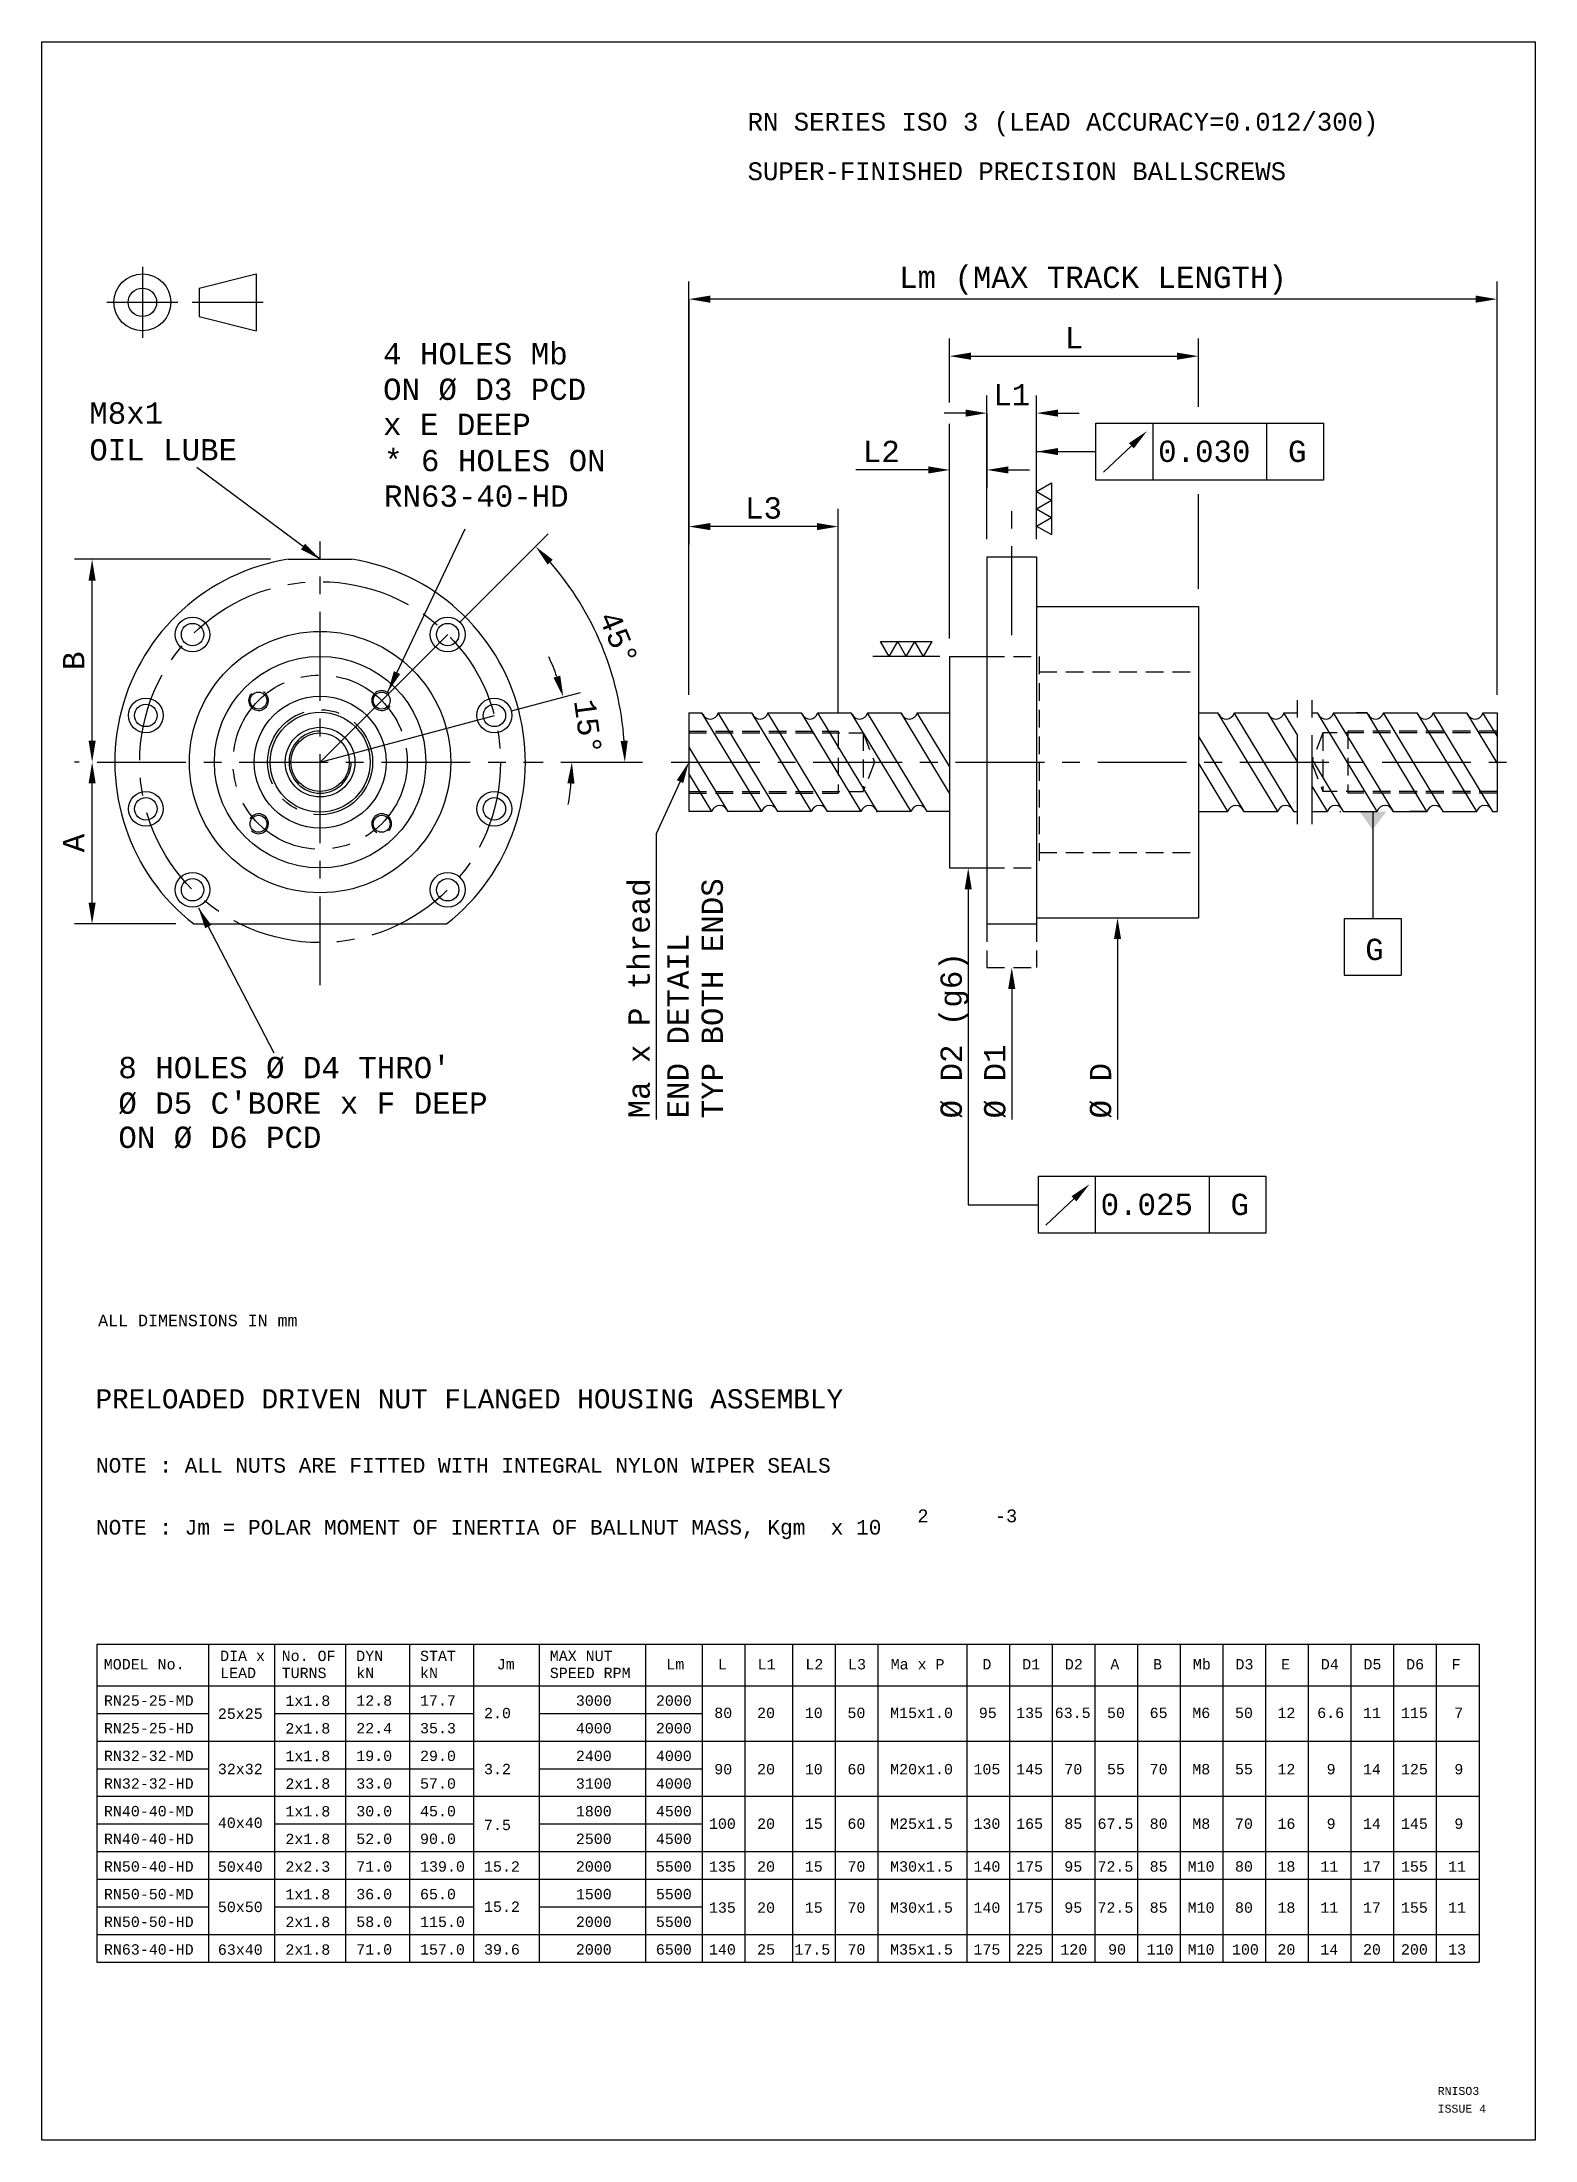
# Model space of a CAD drawing. Extents: x 0 to 210, y 0 to 295.
import ezdxf

# ---------------------------------------------------------------- set-up
doc = ezdxf.new("R2010")
doc.units = 0
doc.header["$LTSCALE"] = 10
doc.header["$MEASUREMENT"] = 0
doc.header["$PDMODE"] = 3
doc.linetypes.add('CENTER', pattern=[2, 1.25, -0.25, 0.25, -0.25])
doc.linetypes.add('HIDDEN', pattern=[0.375, 0.25, -0.125])
doc.layers.get('0').update_dxf_attribs({"color": 1, "linetype": 'CONTINUOUS'})
doc.layers.get('DEFPOINTS').update_dxf_attribs({"linetype": 'CONTINUOUS'})
for name, color, linetype in [('1', 7, 'CONTINUOUS'), ('2', 1, 'CONTINUOUS'), ('3', 3, 'CENTER')]:
    doc.layers.add(name, color=color, linetype=linetype)
doc.styles.add('MONOTXT', font='MONOTXT', dxfattribs={"height": 3})
doc.dimstyles.get("Standard").update_dxf_attribs({"dimtxt": 3, "dimasz": 3, "dimexe": 2.5, "dimexo": 2.5, "dimgap": 1.1, "dimtad": 1, "dimzin": 1, "dimtxsty": 'MONOTXT', "dimcen": -3, "dimdle": 1.25, "dimazin": 3, "dimtfac": 1, "dimtofl": 0, "dimtmove": 0, "dimatfit": 3, "dimtvp": 1.5, "dimtolj": 1, "dimtzin": 1})

# ---------------------------------------------------------------- blocks, each defined once
blk = doc.blocks.new('*D0')
at = {"color": 0, "linetype": 'BYBLOCK'}
for p, q in [((5.247208, 199.688063), (4.55648, 199.688063)), ((7.05648, 179.938063), (7.05648, 196.688063)), ((18.840106, 176.938063), (4.55648, 176.938063))]:
    blk.add_line(p, q, dxfattribs=at)
for points in [[(6.55648, 196.688063), (7.55648, 196.688063), (7.05648, 199.688063)], [(6.55648, 179.938063), (7.55648, 179.938063), (7.05648, 176.938063)]]:
    blk.add_solid(points, dxfattribs=at)
at = {"layer": 'DEFPOINTS', "color": 0, "linetype": 'BYBLOCK'}
for p in [(7.05648, 199.688063), (7.747208, 199.688063), (21.340106, 176.938063)]:
    blk.add_point(p, dxfattribs=at)
at = {"color": 0, "linetype": 'BYBLOCK', "insert": (4.45648, 188.313063), "char_height": 3, "attachment_point": 5, "rotation": 90, "style": 'MONOTXT'}
blk.add_mtext('\\A1;A', dxfattribs=at)
blk = doc.blocks.new('*D1')
at = {"color": 0, "linetype": 'BYBLOCK'}
for p, q in [((85.952111, 209.144313), (85.952111, 267.291118)), ((199.628484, 209.144313), (199.628484, 267.291118)), ((196.628484, 264.791118), (88.952111, 264.791118))]:
    blk.add_line(p, q, dxfattribs=at)
for points in [[(88.952111, 265.291118), (88.952111, 264.291118), (85.952111, 264.791118)], [(196.628484, 265.291118), (196.628484, 264.291118), (199.628484, 264.791118)]]:
    blk.add_solid(points, dxfattribs=at)
at = {"layer": 'DEFPOINTS', "color": 0, "linetype": 'BYBLOCK'}
for p in [(85.952111, 264.791118), (85.952111, 206.644313), (199.628484, 206.644313)]:
    blk.add_point(p, dxfattribs=at)
at = {"color": 0, "linetype": 'BYBLOCK', "insert": (142.790297, 267.391118), "char_height": 3, "attachment_point": 5, "style": 'MONOTXT'}
blk.add_mtext('\\A1;Lm (MAX TRACK LENGTH)', dxfattribs=at)
blk = doc.blocks.new('*D2')
at = {"color": 0, "linetype": 'BYBLOCK'}
for p, q in [((85.952111, 264.791118), (85.952111, 230.307393)), ((106.952111, 206.563063), (106.952111, 235.307393)), ((103.952111, 232.807393), (88.952111, 232.807393))]:
    blk.add_line(p, q, dxfattribs=at)
for points in [[(88.952111, 233.307393), (88.952111, 232.307393), (85.952111, 232.807393)], [(103.952111, 233.307393), (103.952111, 232.307393), (106.952111, 232.807393)]]:
    blk.add_solid(points, dxfattribs=at)
at = {"layer": 'DEFPOINTS', "color": 0, "linetype": 'BYBLOCK'}
for p in [(85.952111, 267.291118), (85.952111, 232.807393), (106.952111, 204.063063)]:
    blk.add_point(p, dxfattribs=at)
at = {"color": 0, "linetype": 'BYBLOCK', "insert": (96.452111, 235.407393), "char_height": 3, "attachment_point": 5, "style": 'MONOTXT'}
blk.add_mtext('\\A1;L3', dxfattribs=at)
blk = doc.blocks.new('*D3')
at = {"color": 0, "linetype": 'BYBLOCK'}
for p, q in [((66.04739, 206.902643), (75.736896, 209.498939)), ((72.997208, 199.688063), (77.028523, 199.688063))]:
    blk.add_line(p, q, dxfattribs=at)
for start, end in [(19.856162, 24.712324), (350.287676, 355.143838)]:
    blk.add_arc((39.122208, 199.688063), 35.406315, start, end, dxfattribs=at)
for points in [[(72.900603, 211.863926), (71.94651, 211.564418), (73.322082, 208.851891)], [(73.901875, 196.711939), (74.900978, 196.669573), (74.528523, 199.688063)]]:
    blk.add_solid(points, dxfattribs=at)
at = {"layer": 'DEFPOINTS', "color": 0, "linetype": 'BYBLOCK'}
for p in [(63.632576, 206.255596), (74.393791, 202.773926), (7.747208, 199.688063), (39.122208, 199.688063), (70.497208, 199.688063)]:
    blk.add_point(p, dxfattribs=at)
at = {"color": 0, "linetype": 'BYBLOCK', "insert": (76.803373, 204.648882), "char_height": 3, "attachment_point": 5, "rotation": 277.49998804, "style": 'MONOTXT'}
blk.add_mtext('\\A1;15°', dxfattribs=at)
blk = doc.blocks.new('*D4')
at = {"color": 0, "linetype": 'BYBLOCK'}
for p, q in [((58.832809, 219.398664), (71.201171, 231.767026)), ((72.997208, 199.688063), (84.488713, 199.688063))]:
    blk.add_line(p, q, dxfattribs=at)
blk.add_arc((39.122208, 199.688063), 42.866505, 4.010647, 40.989353, dxfattribs=at)
for points in [[(71.113487, 227.464043), (71.844904, 228.145973), (69.433404, 229.999259)], [(82.38343, 202.703721), (81.384042, 202.668729), (81.988713, 199.688063)]]:
    blk.add_solid(points, dxfattribs=at)
at = {"layer": 'DEFPOINTS', "color": 0, "linetype": 'BYBLOCK'}
for p in [(57.065042, 217.630897), (80.528072, 210.782731), (7.747208, 199.688063), (39.122208, 199.688063), (70.497208, 199.688063)]:
    blk.add_point(p, dxfattribs=at)
at = {"color": 0, "linetype": 'BYBLOCK', "insert": (81.127781, 217.087341), "char_height": 3, "attachment_point": 5, "rotation": 292.49996686, "style": 'MONOTXT'}
blk.add_mtext('\\A1;45°', dxfattribs=at)

msp = doc.modelspace()

# ---------------------------------------------------------------- linework, layer by layer
at = {"color": 0, "linetype": 'BYBLOCK'}
for p, q in [((127.652893, 244.305433), (127.652893, 253.322721)), ((130.652893, 250.822721), (159.652893, 250.822721)), ((162.652893, 243.69463), (162.652893, 253.322721)), ((132.902893, 225.113226), (132.902893, 245.311888)), ((139.902893, 225.113226), (139.902893, 245.311888)), ((129.902893, 242.811888), (126.902893, 242.811888)), ((132.902893, 242.811888), (132.902893, 232.322721)), ((142.902893, 242.811888), (145.902893, 242.811888)), ((127.652893, 211.113226), (127.652893, 241.318343)), ((124.652893, 234.822721), (114.452893, 234.822721)), ((135.902893, 234.822721), (138.902893, 234.822721)), ((162.652893, 218.113226), (162.652893, 231.400942)), ((32.140021, 222.263226), (4.55648, 222.263226)), ((7.05648, 196.738226), (7.05648, 219.263226))]:
    msp.add_line(p, q, dxfattribs=at)
for points in [[(130.652893, 251.322721), (130.652893, 250.322721), (127.652893, 250.822721)], [(159.652893, 251.322721), (159.652893, 250.322721), (162.652893, 250.822721)], [(129.902893, 243.311888), (129.902893, 242.311888), (132.902893, 242.811888)], [(142.902893, 243.311888), (142.902893, 242.311888), (139.902893, 242.811888)], [(124.652893, 235.322721), (124.652893, 234.322721), (127.652893, 234.822721)], [(135.902893, 235.322721), (135.902893, 234.322721), (132.902893, 234.822721)], [(6.55648, 219.263226), (7.55648, 219.263226), (7.05648, 222.263226)], [(6.55648, 196.738226), (7.55648, 196.738226), (7.05648, 193.738226)]]:
    msp.add_solid(points, dxfattribs=at)
at = {"layer": '1'}
for p, q in [((0, 295), (210, 295)), ((0, 0), (0, 295)), ((0, 295), (210, 295)), ((210, 295), (210, 0)), ((14.132702, 263.390692), (14.132702, 253.390692)), ((9.132702, 258.390692), (19.132702, 258.390692)), ((21.132702, 258.390692), (31.132702, 258.390692)), ((39.122208, 193.738226), (57.065042, 211.681061)), ((126.293865, 208.613226), (116.851001, 208.613226)), ((39.122208, 193.738226), (63.632576, 200.30576)), ((7.711209, 59.992039), (23.440352, 59.992039)), ((32.711209, 59.992039), (60.711209, 59.992039)), ((69.921204, 59.992039), (92.921204, 59.992039)), ((7.711209, 52.214039), (23.440352, 52.214039)), ((32.711209, 52.214039), (60.711209, 52.214039)), ((69.921204, 52.214039), (92.921204, 52.214039)), ((7.711209, 44.440039), (23.440352, 44.440039)), ((32.711209, 44.440039), (60.711209, 44.440039)), ((69.921204, 44.440039), (92.921204, 44.440039)), ((7.711209, 32.774039), (23.440352, 32.774039)), ((32.711209, 32.774039), (60.711209, 32.774039)), ((69.921204, 32.774039), (92.921204, 32.774039)), ((210, 0), (0, 0))]:
    msp.add_line(p, q, dxfattribs=at)
at = {"layer": '1', "color": 1}
for p, q in [((22.132702, 260.390692), (30.132702, 262.390692)), ((22.132702, 260.390692), (22.132702, 256.390692)), ((30.132702, 262.390692), (30.132702, 254.390692)), ((22.132702, 256.390692), (30.132702, 254.390692)), ((132.902893, 222.613226), (132.902893, 170.988226)), ((132.902893, 222.613226), (139.902893, 222.613226)), ((139.902893, 222.613226), (139.902893, 170.988226)), ((139.902893, 215.613226), (162.652893, 215.613226)), ((162.652893, 215.613226), (162.652893, 171.863226)), ((127.652893, 208.613226), (127.652893, 178.863226)), ((127.652893, 208.613226), (132.902893, 208.613226)), ((90.98534, 200.694476), (92.830707, 200.694476)), ((90.98534, 200.694476), (90.98534, 186.781976)), ((95.056516, 200.694476), (99.830707, 200.694476)), ((102.056516, 200.694476), (106.830707, 200.694476)), ((109.056516, 200.694476), (113.830707, 200.694476)), ((116.056516, 200.694476), (120.830707, 200.694476)), ((123.056516, 200.694476), (127.652893, 200.694476)), ((162.652893, 200.694476), (165.400302, 200.694476)), ((167.626112, 200.694476), (172.400302, 200.694476)), ((174.626112, 200.694476), (176.567337, 200.694476)), ((178.634479, 200.694476), (179.400302, 200.694476)), ((181.626112, 200.694476), (186.400302, 200.694476)), ((188.626112, 200.694476), (193.400302, 200.694476)), ((195.626112, 200.694476), (200.400302, 200.694476)), ((202.626112, 200.694476), (204.661713, 200.694476)), ((204.661713, 200.694476), (204.661713, 186.781976)), ((162.652893, 186.781976), (166.800302, 186.781976)), ((169.026112, 186.781976), (173.800302, 186.781976)), ((176.026112, 186.781976), (176.567337, 186.781976)), ((178.634479, 186.781976), (180.800302, 186.781976)), ((183.026112, 186.781976), (187.800302, 186.781976)), ((190.026112, 186.781976), (194.83426, 186.781976)), ((197.017369, 186.781976), (201.800302, 186.781976)), ((204.026112, 186.781976), (204.661713, 186.781976)), ((127.652893, 178.863226), (132.902893, 178.863226)), ((139.902893, 171.863226), (162.652893, 171.863226)), ((132.902893, 170.988226), (139.902893, 170.988226)), ((7.711209, 69.737046), (202.1312, 69.737046)), ((7.711209, 69.737046), (7.711209, 24.998039)), ((23.440352, 69.737046), (23.440352, 24.998039)), ((32.711209, 69.737046), (32.711209, 24.998039)), ((42.711209, 69.737046), (42.711209, 24.998039)), ((51.711209, 69.737046), (51.711209, 24.998039)), ((60.711209, 69.737046), (60.711209, 24.998039)), ((69.921204, 69.737046), (69.921204, 24.998039)), ((84.921204, 24.998039), (84.921204, 69.737046)), ((92.921204, 24.998039), (92.921204, 69.737046)), ((98.921204, 24.998039), (98.921204, 69.737046)), ((105.6312, 24.998039), (105.6312, 69.737046)), ((111.6312, 24.998039), (111.6312, 69.737046)), ((117.6312, 24.998039), (117.6312, 69.737046)), ((130.1312, 24.998039), (130.1312, 69.737046)), ((136.1312, 24.998039), (136.1312, 69.737046)), ((142.1312, 24.998039), (142.1312, 69.737046)), ((148.1312, 24.998039), (148.1312, 69.737046)), ((154.1312, 24.998039), (154.1312, 69.737046)), ((160.1312, 24.998039), (160.1312, 69.737046)), ((166.1312, 24.998039), (166.1312, 69.737046)), ((172.1312, 24.998039), (172.1312, 69.737046)), ((178.1312, 24.998039), (178.1312, 69.737046)), ((184.1312, 24.998039), (184.1312, 69.737046)), ((190.1312, 24.998039), (190.1312, 69.737046)), ((196.1312, 24.998039), (196.1312, 69.737046)), ((202.1312, 69.737046), (202.1312, 24.998039)), ((7.711209, 63.880039), (202.1312, 63.880039)), ((7.711209, 56.104039), (202.1312, 56.104039)), ((7.711209, 48.328039), (202.1312, 48.328039)), ((7.711209, 40.550039), (202.1312, 40.550039)), ((7.711209, 40.550039), (202.1312, 40.550039)), ((7.711209, 40.550039), (202.1312, 40.550039)), ((7.711209, 36.662039), (202.1312, 36.662039)), ((7.711209, 36.662039), (202.1312, 36.662039)), ((7.711209, 28.886039), (202.1312, 28.886039)), ((7.711209, 24.998039), (202.1312, 24.998039))]:
    msp.add_line(p, q, dxfattribs=at)
at = {"layer": '1', "color": 0}
for p, q in [((148.232799, 241.404836), (180.232799, 241.404836)), ((148.232799, 237.404836), (148.232799, 241.404836)), ((156.232799, 241.404836), (156.232799, 233.404836)), ((172.232799, 241.404836), (172.232799, 233.404836)), ((180.232799, 241.404836), (180.232799, 233.404836)), ((148.232799, 233.404836), (148.232799, 237.404836)), ((153.23226, 238.229362), (149.283733, 234.522125)), ((180.232799, 233.404836), (148.232799, 233.404836)), ((140.145669, 135.512659), (172.145669, 135.512659)), ((140.145669, 131.512659), (140.145669, 135.512659)), ((148.145669, 135.512659), (148.145669, 127.512659)), ((164.145669, 135.512659), (164.145669, 127.512659)), ((172.145669, 135.512659), (172.145669, 127.512659)), ((140.145669, 127.512659), (140.145669, 131.512659)), ((145.145131, 132.337185), (141.196603, 128.629947)), ((172.145669, 127.512659), (140.145669, 127.512659))]:
    msp.add_line(p, q, dxfattribs=at)
at = {"layer": '1', "color": 7}
for p, q in [((139.902893, 231.788601), (142.002893, 233.001036)), ((139.902893, 231.788601), (142.002893, 230.576165)), ((139.902893, 229.36373), (142.002893, 230.576165)), ((142.002893, 233.001036), (142.002893, 225.726423)), ((139.902893, 229.36373), (142.002893, 228.151294)), ((139.902893, 226.938858), (142.002893, 228.151294)), ((139.902893, 226.938858), (142.002893, 225.726423)), ((117.935126, 210.713226), (125.20974, 210.713226)), ((119.147562, 208.613226), (117.935126, 210.713226)), ((119.147562, 208.613226), (120.359998, 210.713226)), ((121.572433, 208.613226), (120.359998, 210.713226)), ((121.572433, 208.613226), (122.784869, 210.713226)), ((123.997304, 208.613226), (122.784869, 210.713226)), ((123.997304, 208.613226), (125.20974, 210.713226)), ((187.166702, 186.763323), (187.166702, 171.763323)), ((183.166702, 171.763323), (183.166702, 163.763323)), ((183.166702, 171.763323), (191.166702, 171.763323)), ((191.166702, 171.763323), (191.166702, 163.763323)), ((183.166702, 163.763323), (191.166702, 163.763323))]:
    msp.add_line(p, q, dxfattribs=at)
at = {"layer": '1', "color": 7, "linetype": 'HIDDEN'}
for p, q in [((132.902893, 208.613226), (140.252893, 208.613226)), ((140.252893, 208.613226), (140.252893, 178.863226)), ((140.252893, 206.438226), (162.652893, 206.438226)), ((90.98534, 198.113226), (111.98534, 198.113226)), ((90.98534, 197.848226), (115.48534, 197.848226)), ((111.98534, 198.113226), (111.98534, 189.363226)), ((115.48534, 197.848226), (115.48534, 189.628226)), ((115.48534, 197.848226), (117.105205, 193.738226)), ((180.161713, 197.848226), (178.541848, 193.738226)), ((180.161713, 197.848226), (180.161713, 189.628226)), ((204.661713, 197.848226), (180.161713, 197.848226)), ((204.661713, 198.113226), (183.661713, 198.113226)), ((183.661713, 198.113226), (183.661713, 189.363226)), ((117.105205, 193.738226), (115.48534, 189.628226)), ((178.541848, 193.738226), (180.161713, 189.628226)), ((90.98534, 189.628226), (115.48534, 189.628226)), ((90.98534, 189.363226), (111.98534, 189.363226)), ((204.661713, 189.628226), (180.161713, 189.628226)), ((204.661713, 189.363226), (183.661713, 189.363226)), ((140.252893, 181.038226), (162.652893, 181.038226)), ((132.902893, 178.863226), (140.252893, 178.863226)), ((132.902893, 170.988226), (132.902893, 164.863226)), ((139.902893, 170.988226), (139.902893, 164.863226)), ((132.902893, 164.863226), (139.902893, 164.863226))]:
    msp.add_line(p, q, dxfattribs=at)
at = {"layer": '1'}
for points in [[(89.740642, 191.008625), (86.38443, 183.648509), (86.38443, 143.491679)], [(130.277893, 175.863226), (130.277893, 131.512659), (140.145669, 131.512659)], [(151.277893, 168.863226), (151.277893, 143.491679)], [(136.402893, 161.863226), (136.402893, 143.491679)]]:
    msp.add_lwpolyline(points, dxfattribs=at)
at = {"layer": '1', "color": 1}
for centre, radius in [((14.132702, 258.390692), 4), ((14.132702, 258.390692), 2), ((39.122208, 193.738226), 18.375), ((39.122208, 193.738226), 14.875), ((39.122208, 193.738226), 9.275), ((39.122208, 193.738226), 7.025292), ((39.122208, 193.738226), 4.9), ((39.122208, 193.738226), 4.11)]:
    msp.add_circle(centre, radius, dxfattribs=at)
for centre, radius, start, end in [((93.999235, 200.929217), 1.1375, 201.551252, 344.675796), ((100.999235, 200.929217), 1.1375, 201.551252, 344.675796), ((107.999235, 200.929217), 1.1375, 201.551252, 344.675796), ((114.999235, 200.929217), 1.1375, 201.551252, 344.675796), ((121.999235, 200.929217), 1.1375, 201.551252, 344.675796), ((166.56883, 200.929217), 1.1375, 201.551252, 344.675796), ((173.56883, 200.929217), 1.1375, 201.551252, 344.675796), ((180.56883, 200.929217), 1.1375, 201.551252, 344.675796), ((187.56883, 200.929217), 1.1375, 201.551252, 344.675796), ((194.56883, 200.929217), 1.1375, 201.551252, 344.675796), ((201.56883, 200.929217), 1.1375, 201.551252, 344.675796), ((39.122208, 193.738226), 4.375, 90, 0), ((95.339241, 186.52691), 1.1375, 12.957861, 167.042139), ((102.339241, 186.52691), 1.1375, 12.957861, 167.042139), ((109.339241, 186.52691), 1.1375, 12.957861, 167.042139), ((116.339241, 186.52691), 1.1375, 12.957861, 167.042139), ((123.339241, 186.52691), 1.1375, 12.957861, 167.042139), ((167.908836, 186.52691), 1.1375, 12.957861, 167.042139), ((174.908836, 186.52691), 1.1375, 12.957861, 167.042139), ((181.908836, 186.52691), 1.1375, 12.957861, 167.042139), ((188.908836, 186.52691), 1.1375, 12.957861, 167.042139), ((195.908836, 186.52691), 1.1375, 12.957861, 167.042139), ((202.908836, 186.52691), 1.1375, 12.957861, 167.042139)]:
    msp.add_arc(centre, radius, start, end, dxfattribs=at)
at = {"layer": '1', "color": 0}
for points in [[(152.89002, 238.593877), (153.574501, 237.864846), (155.419353, 240.282804)], [(144.80289, 132.7017), (145.487371, 131.972669), (147.332224, 134.390627)]]:
    msp.add_solid(points, dxfattribs=at)
at = {"layer": '1'}
for points in [[(89.285708, 191.216074), (90.98534, 193.738226), (90.195576, 190.801175)], [(129.777893, 175.863226), (130.277893, 178.863226), (130.777893, 175.863226)], [(150.777893, 168.863226), (151.277893, 171.863226), (151.777893, 168.863226)], [(135.902893, 161.863226), (136.402893, 164.863226), (136.902893, 161.863226)]]:
    msp.add_solid(points, dxfattribs=at)
at = {"layer": '1', "color": 7}
msp.add_solid([(185.349544, 186.781976), (189.105621, 186.781976), (187.132089, 184.236806)], dxfattribs=at)
at = {"layer": '2'}
for p, q in [((34.640021, 222.263226), (43.604395, 222.263226)), ((101.230707, 186.781976), (92.830707, 200.694476)), ((95.056516, 200.694476), (103.456516, 186.781976)), ((108.230707, 186.781976), (99.830707, 200.694476)), ((102.056516, 200.694476), (110.456516, 186.781976)), ((115.230707, 186.781976), (106.830707, 200.694476)), ((109.056516, 200.694476), (117.456516, 186.781976)), ((122.230707, 186.781976), (113.830707, 200.694476)), ((116.056516, 200.694476), (124.456516, 186.781976)), ((127.652893, 189.39523), (120.830707, 200.694476)), ((123.056516, 200.694476), (127.652893, 193.081728)), ((173.800302, 186.781976), (165.400302, 200.694476)), ((167.626112, 200.694476), (176.026112, 186.781976)), ((176.567337, 193.792825), (172.400302, 200.694476)), ((174.626112, 200.694476), (176.567337, 197.479323)), ((187.800302, 186.781976), (179.400302, 200.694476)), ((181.626112, 200.694476), (190.026112, 186.781976)), ((186.400302, 200.694476), (184.869051, 200.694476)), ((186.400302, 200.694476), (185.479044, 200.694476)), ((194.800302, 186.781976), (186.400302, 200.694476)), ((188.626112, 200.694476), (197.026112, 186.781976)), ((201.800302, 186.781976), (193.400302, 200.694476)), ((195.626112, 200.694476), (204.026112, 186.781976)), ((204.661713, 193.636514), (200.400302, 200.694476)), ((202.626112, 200.694476), (204.661713, 197.323011)), ((90.98534, 195.843612), (96.456516, 186.781976)), ((162.652893, 197.337619), (169.026112, 186.781976)), ((94.230707, 186.781976), (90.98534, 192.157115)), ((166.800302, 186.781976), (162.652893, 193.651122)), ((178.634479, 194.055617), (183.026112, 186.781976)), ((180.800302, 186.781976), (178.634479, 190.36912)), ((94.230707, 186.781976), (90.98534, 186.781976)), ((101.230707, 186.781976), (96.456516, 186.781976)), ((108.230707, 186.781976), (103.456516, 186.781976)), ((115.230707, 186.781976), (110.456516, 186.781976)), ((117.361278, 186.781976), (117.527001, 186.781976)), ((122.230707, 186.781976), (117.456516, 186.781976)), ((127.652893, 186.781976), (124.456516, 186.781976)), ((182.53423, 186.781976), (182.699953, 186.781976)), ((194.511713, 186.781976), (192.392773, 186.781976)), ((194.161713, 186.781976), (194.511713, 186.781976)), ((21.340106, 170.988226), (56.904309, 170.988226))]:
    msp.add_line(p, q, dxfattribs=at)
for centre, radius in [((21.179373, 211.681061), 2.45), ((21.179373, 211.681061), 1.575), ((57.065042, 211.681061), 2.45), ((57.065042, 211.681061), 1.575), ((30.46015, 202.400285), 1.19), ((47.784266, 202.400285), 1.19), ((14.61184, 200.30576), 2.45), ((14.61184, 200.30576), 1.575), ((63.632576, 200.30576), 2.45), ((63.632576, 200.30576), 1.575), ((14.61184, 187.170693), 2.45), ((63.632576, 187.170693), 2.45), ((14.61184, 187.170693), 1.575), ((30.46015, 185.076168), 1.19), ((47.784266, 185.076168), 1.19), ((63.632576, 187.170693), 1.575), ((21.179373, 175.795392), 2.45), ((21.179373, 175.795392), 1.575), ((57.065042, 175.795392), 2.45), ((57.065042, 175.795392), 1.575)]:
    msp.add_circle(centre, radius, dxfattribs=at)
for centre, radius, start, end in [((39.122208, 193.738226), 28.875, 98.929976, 231.98772), ((39.122208, 193.738226), 28.875, 308.01228, 81.070024), ((30.46015, 202.400285), 1.4, 135, 59.955119), ((47.784266, 202.400285), 1.4, 45, 329.955119), ((30.46015, 185.076168), 1.4, 225, 149.955119), ((47.784266, 185.076168), 1.4, 315, 239.955119)]:
    msp.add_arc(centre, radius, start, end, dxfattribs=at)
at = {"layer": '3'}
for p, q in [((136.402893, 211.602885), (136.402893, 229.015385)), ((39.122208, 162.363226), (39.122208, 224.763226)), ((176.567337, 185.031976), (176.567337, 202.444476)), ((178.634479, 185.031976), (178.634479, 202.444476)), ((7.747208, 193.738226), (70.497208, 193.738226)), ((88.48534, 193.738226), (207.221713, 193.738226))]:
    msp.add_line(p, q, dxfattribs=at)
for radius in [25.375, 12.25, 7.3851]:
    msp.add_circle((39.122208, 193.738226), radius, dxfattribs=at)
at = {"layer": 'DEFPOINTS', "color": 0, "linetype": 'BYBLOCK'}
for p in [(127.652893, 253.322721), (162.652893, 250.822721), (132.902893, 245.311888), (132.902893, 242.811888), (127.652893, 234.822721), (7.05648, 222.263226), (34.640021, 222.263226), (132.902893, 222.613226), (139.902893, 222.613226), (162.652893, 215.613226), (162.652893, 215.613226), (127.652893, 208.613226), (162.652893, 205.988226), (14.61184, 200.30576), (7.747208, 193.738226), (39.122208, 193.738226)]:
    msp.add_point(p, dxfattribs=at)

# ---------------------------------------------------------------- texts
at = {"color": 0, "linetype": 'BYBLOCK', "char_height": 3, "attachment_point": 5, "style": 'MONOTXT'}
for s, insert in [('\\A1;L', (145.152893, 253.422721)), ('\\A1;L1', (136.402893, 245.411888)), ('\\A1;L2', (118.052893, 237.422721))]:
    msp.add_mtext(s, dxfattribs=dict(at, insert=insert))
at = {"color": 0, "linetype": 'BYBLOCK', "insert": (4.45648, 208.000726), "char_height": 3, "attachment_point": 5, "rotation": 90, "style": 'MONOTXT'}
msp.add_mtext('B', dxfattribs=at)
at = {"layer": '1', "style": 'MONOTXT'}
for s, height, p in [('4 HOLES Mb', 3, (47.980341, 249.667603)), ('ON %%C D3 PCD', 3, (47.980341, 244.667603)), ('M8x1', 3, (6.661228, 241.328373)), ('x E DEEP', 3, (47.980341, 239.735069)), ('OIL LUBE', 3, (6.661228, 236.155227)), ('0.030', 3, (156.988042, 235.946129)), ('G', 3, (175.252679, 235.946129)), ("8 HOLES %%C D4 THRO'", 3, (10.747395, 149.294942)), ("%%C D5 C'BORE x F DEEP", 3, (10.747395, 144.294942)), ('ON %%C D6 PCD', 3, (10.747395, 139.48937)), ('0.025', 3, (148.900912, 130.053952)), ('G', 3, (167.16555, 130.053952)), ('ALL DIMENSIONS IN mm', 1.62, (7.910298, 114.423192)), ('NOTE : ALL NUTS ARE FITTED WITH INTEGRAL NYLON WIPER SEALS', 2.058569, (7.60154, 93.831551)), ('2      -3', 1.8, (123.138215, 86.859103)), ('NOTE : Jm = POLAR MOMENT OF INERTIA OF BALLNUT MASS, Kgm  x 10', 2.058569, (7.60154, 85.127825)), ('DIA x', 1.458, (25.060675, 67.347559)), ('No. OF', 1.458, (33.718103, 67.347559)), ('DYN', 1.458, (44.205192, 67.347559)), ('STAT', 1.458, (53.17476, 67.347559)), ('MAX NUT', 1.458, (71.42799, 67.347559)), ('MODEL No.', 1.458, (8.695894, 66.169982)), ('LEAD', 1.458, (25.060675, 64.954546)), ('TURNS', 1.458, (33.718103, 64.954546)), ('kN', 1.458, (44.205192, 64.954546)), ('kN', 1.458, (53.17476, 64.954546)), ('Jm', 1.458, (63.971783, 66.169982)), ('SPEED RPM', 1.458, (71.42799, 64.954546)), ('Lm', 1.458, (87.819353, 66.169982)), ('L', 1.458, (95.06381, 66.169982)), ('L1', 1.458, (100.663705, 66.169982)), ('L2', 1.458, (107.373701, 66.169982)), ('L3', 1.458, (113.373701, 66.169982)), ('Ma x P', 1.458, (119.373701, 66.169982)), ('D', 1.458, (132.273805, 66.169982)), ('D1', 1.458, (137.873701, 66.169982)), ('D2', 1.458, (143.873701, 66.169982)), ('A', 1.458, (150.273805, 66.169982)), ('B', 1.458, (156.273805, 66.169982)), ('Mb', 1.458, (161.873701, 66.169982)), ('D3', 1.458, (167.873701, 66.169982)), ('E', 1.458, (174.273805, 66.169982)), ('D4', 1.458, (179.873701, 66.169982)), ('D5', 1.458, (185.873701, 66.169982)), ('D6', 1.458, (191.873701, 66.169982)), ('F', 1.458, (198.273805, 66.169982)), ('RN25-25-MD', 1.458, (8.717372, 61.066546)), ('1x1.8', 1.458, (34.240588, 61.044007)), ('12.8', 1.458, (44.205192, 61.066546)), ('17.7', 1.458, (53.17476, 61.066546)), ('3000', 1.458, (75.093915, 61.066546)), ('2000', 1.458, (86.349418, 61.066546)), ('25x25', 1.458, (24.741395, 59.218473)), ('2.0', 1.458, (62.17476, 59.301064)), ('80', 1.458, (94.556479, 59.335824)), ('20', 1.458, (100.584199, 59.335824)), ('10', 1.458, (107.294194, 59.335824)), ('50', 1.458, (113.294194, 59.335824)), ('M15x1.0', 1.458, (119.294194, 59.335824)), ('95', 1.458, (131.766474, 59.335824)), ('135', 1.458, (137.017781, 59.335824)), ('63.5', 1.458, (142.448853, 59.335824)), ('50', 1.458, (149.794194, 59.335824)), ('65', 1.458, (155.794194, 59.335824)), ('M6', 1.458, (161.794194, 59.335824)), ('50', 1.458, (167.794194, 59.335824)), ('12', 1.458, (173.766474, 59.335824)), ('6.6', 1.458, (179.361628, 59.335824)), ('11', 1.458, (185.794194, 59.335824)), ('115', 1.458, (191.136767, 59.335824)), ('7', 1.458, (198.648076, 59.335824)), ('RN25-25-HD', 1.458, (8.717372, 57.178546)), ('2x1.8', 1.458, (34.240588, 57.156007)), ('22.4', 1.458, (44.205192, 57.178546)), ('35.3', 1.458, (53.17476, 57.178546)), ('4000', 1.458, (75.093915, 57.178546)), ('2000', 1.458, (86.349418, 57.178546)), ('RN32-32-MD', 1.458, (8.717372, 53.290546)), ('1x1.8', 1.458, (34.240588, 53.268007)), ('19.0', 1.458, (44.205192, 53.290546)), ('29.0', 1.458, (53.17476, 53.290546)), ('2400', 1.458, (75.093915, 53.290546)), ('4000', 1.458, (86.349418, 53.290546)), ('RN32-32-HD', 1.458, (8.717372, 49.400546)), ('32x32', 1.458, (24.741395, 51.440473)), ('2x1.8', 1.458, (34.240588, 49.380007)), ('33.0', 1.458, (44.205192, 49.400546)), ('57.0', 1.458, (53.17476, 49.400546)), ('3.2', 1.458, (62.17476, 51.43679)), ('3100', 1.458, (75.093915, 49.400546)), ('4000', 1.458, (86.349418, 49.400546)), ('90', 1.458, (94.556479, 51.416602)), ('20', 1.458, (100.584199, 51.416602)), ('10', 1.458, (107.294194, 51.416602)), ('60', 1.458, (113.294194, 51.416602)), ('M20x1.0', 1.458, (119.294194, 51.416602)), ('105', 1.458, (131.017781, 51.416602)), ('145', 1.458, (137.017781, 51.416602)), ('70', 1.458, (143.794194, 51.416602)), ('55', 1.458, (149.794194, 51.416602)), ('70', 1.458, (155.794194, 51.416602)), ('M8', 1.458, (161.794194, 51.416602)), ('55', 1.458, (167.794194, 51.416602)), ('12', 1.458, (173.766474, 51.416602)), ('9', 1.458, (180.689359, 51.416602)), ('14', 1.458, (185.794194, 51.416602)), ('125', 1.458, (191.136767, 51.416602)), ('9', 1.458, (198.648076, 51.416602)), ('RN40-40-MD', 1.458, (8.717372, 45.514546)), ('40x40', 1.458, (24.741395, 43.881301)), ('1x1.8', 1.458, (34.240588, 45.492007)), ('30.0', 1.458, (44.205192, 45.514546)), ('45.0', 1.458, (53.17476, 45.514546)), ('7.5', 1.458, (62.17476, 43.572516)), ('1800', 1.458, (75.093915, 45.514546)), ('4500', 1.458, (86.349418, 45.514546)), ('100', 1.458, (93.807785, 43.754778)), ('20', 1.458, (100.584199, 43.754778)), ('15', 1.458, (107.294194, 43.754778)), ('60', 1.458, (113.294194, 43.754778)), ('M25x1.5', 1.458, (119.294194, 43.754778)), ('130', 1.458, (131.017781, 43.754778)), ('165', 1.458, (137.017781, 43.754778)), ('85', 1.458, (143.794194, 43.754778)), ('67.5', 1.458, (148.468885, 43.754778)), ('80', 1.458, (155.794194, 43.754778)), ('M8', 1.458, (161.794194, 43.754778)), ('70', 1.458, (167.794194, 43.754778)), ('16', 1.458, (173.766474, 43.754778)), ('9', 1.458, (180.689359, 43.754778)), ('14', 1.458, (185.794194, 43.754778)), ('145', 1.458, (191.136767, 43.754778)), ('9', 1.458, (198.648076, 43.754778)), ('RN40-40-HD', 1.458, (8.717372, 41.626546)), ('2x1.8', 1.458, (34.240588, 41.604007)), ('52.0', 1.458, (44.205192, 41.626546)), ('90.0', 1.458, (53.17476, 41.626546)), ('2500', 1.458, (75.093915, 41.626546)), ('4500', 1.458, (86.349418, 41.626546)), ('RN50-40-HD', 1.458, (8.717372, 37.736546)), ('50x40', 1.458, (24.741395, 37.714007)), ('2x2.3', 1.458, (34.240588, 37.714007)), ('71.0', 1.458, (44.205192, 37.736546)), ('139.0', 1.458, (53.17476, 37.736546)), ('15.2', 1.458, (62.17476, 37.736546)), ('2000', 1.458, (75.093915, 37.736546)), ('5500', 1.458, (86.349418, 37.736546)), ('135', 1.458, (93.807785, 37.736546)), ('20', 1.458, (100.584199, 37.734546)), ('15', 1.458, (107.294194, 37.734546)), ('70', 1.458, (113.294194, 37.734546)), ('M30x1.5', 1.458, (119.294194, 37.736546)), ('140', 1.458, (131.017781, 37.736546)), ('175', 1.458, (137.017781, 37.736546)), ('95', 1.458, (143.794194, 37.734546)), ('72.5', 1.458, (148.457259, 37.736546)), ('85', 1.458, (155.794194, 37.736546)), ('M10', 1.458, (161.136767, 37.736546)), ('80', 1.458, (167.794194, 37.736546)), ('18', 1.458, (173.766474, 37.736546)), ('11', 1.458, (179.794194, 37.736546)), ('17', 1.458, (185.794194, 37.736546)), ('155', 1.458, (191.136767, 37.736546)), ('11', 1.458, (197.766474, 37.736546)), ('RN50-50-MD', 1.458, (8.717372, 33.848546)), ('50x50', 1.458, (24.741395, 32.05164)), ('1x1.8', 1.458, (34.240588, 33.826007)), ('36.0', 1.458, (44.205192, 33.848546)), ('65.0', 1.458, (53.17476, 33.848546)), ('15.2', 1.458, (62.17476, 32.083064)), ('1500', 1.458, (75.093915, 33.848546)), ('5500', 1.458, (86.349418, 33.848546)), ('135', 1.458, (93.807785, 31.960314)), ('20', 1.458, (100.584199, 31.958314)), ('15', 1.458, (107.294194, 31.958314)), ('70', 1.458, (113.294194, 31.958314)), ('M30x1.5', 1.458, (119.294194, 31.960314)), ('140', 1.458, (131.017781, 31.960314)), ('175', 1.458, (137.017781, 31.960314)), ('95', 1.458, (143.794194, 31.958314)), ('72.5', 1.458, (148.457259, 31.960314)), ('85', 1.458, (155.794194, 31.960314)), ('M10', 1.458, (161.136767, 31.960314)), ('80', 1.458, (167.794194, 31.960314)), ('18', 1.458, (173.766474, 31.960314)), ('11', 1.458, (179.794194, 31.960314)), ('17', 1.458, (185.794194, 31.960314)), ('155', 1.458, (191.136767, 31.960314)), ('11', 1.458, (197.766474, 31.960314)), ('RN50-50-HD', 1.458, (8.717372, 29.960546)), ('2x1.8', 1.458, (34.240588, 29.938007)), ('58.0', 1.458, (44.205192, 29.960546)), ('115.0', 1.458, (53.17476, 29.960546)), ('2000', 1.458, (75.093915, 29.960546)), ('5500', 1.458, (86.349418, 29.960546)), ('RN63-40-HD', 1.458, (8.717372, 26.072546)), ('63x40', 1.458, (24.741395, 26.050007)), ('2x1.8', 1.458, (34.240588, 26.050007)), ('71.0', 1.458, (44.205192, 26.072546)), ('157.0', 1.458, (53.17476, 26.072546)), ('39.6', 1.458, (62.17476, 26.072546)), ('2000', 1.458, (75.093915, 26.072546)), ('6500', 1.458, (86.349418, 26.072546)), ('140', 1.458, (93.807785, 26.072546)), ('25', 1.458, (100.584199, 26.070546)), ('17.5', 1.458, (105.828895, 26.070546)), ('70', 1.458, (113.294194, 26.070546)), ('M35x1.5', 1.458, (119.294194, 26.072546)), ('175', 1.458, (131.017781, 26.072546)), ('225', 1.458, (137.017781, 26.072546)), ('120', 1.458, (143.231211, 26.070546)), ('90', 1.458, (149.948267, 26.072546)), ('110', 1.458, (155.368486, 26.072546)), ('M10', 1.458, (161.136767, 26.072546)), ('100', 1.458, (167.368486, 26.072546)), ('20', 1.458, (173.766474, 26.072546)), ('14', 1.458, (179.794194, 26.072546)), ('20', 1.458, (185.794194, 26.072546)), ('200', 1.458, (191.136767, 26.072546)), ('13', 1.458, (197.766474, 26.072546)), ('RNISO3', 1.125, (196.30326, 6.342057)), ('ISSUE 4', 1.125, (196.30326, 3.848161))]:
    msp.add_text(s, height=height, dxfattribs=at).set_placement(p)
at = {"layer": '1', "color": 1, "style": 'MONOTXT'}
for s, height, p in [('* 6 HOLES ON', 3, (48.113873, 234.647094)), ('RN63-40-HD', 3, (48.113873, 229.647094)), ('PRELOADED DRIVEN NUT FLANGED HOUSING ASSEMBLY', 2.7, (7.525604, 102.868509))]:
    msp.add_text(s, height=height, dxfattribs=at).set_placement(p)
at = {"layer": '1', "style": 'MONOTXT'}
for s, p in [('Ma x P thread', (85.489337, 143.647326)), ('TYP BOTH ENDS', (95.771556, 143.647326)), ('END DETAIL', (90.942028, 143.647326)), ('%%C D2 (g6)', (129.382801, 143.647326)), ('%%C D1', (135.507801, 143.647326)), ('%%C D', (150.382801, 143.647326))]:
    msp.add_text(s, height=3, rotation=90, dxfattribs=at).set_placement(p)
at = {"layer": '2', "style": 'MONOTXT'}
for s, height, p in [('RN SERIES ISO 3 (LEAD ACCURACY=0.012/300)', 2.5, (99.247158, 282.533225)), ('SUPER-FINISHED PRECISION BALLSCREWS', 2.5, (99.247158, 275.570143)), ('G', 3, (186.113492, 165.911575))]:
    msp.add_text(s, height=height, dxfattribs=at).set_placement(p)

# ---------------------------------------------------------------- dimensions: what is measured, and where the dimension line sits
at = {"layer": '1'}
for base, p1, p2, text, picture, middle in [((90.98534, 258.841282), (204.661713, 200.694476), (90.98534, 200.694476), 'Lm (MAX TRACK LENGTH)', '*D1', (147.823527, 261.441282)), ((90.98534, 226.857557), (111.98534, 198.113226), (90.98534, 261.341282), 'L3', '*D2', (101.48534, 229.457557))]:
    dim = msp.add_linear_dim(base=base, p1=p1, p2=p2, text=text, dimstyle='STANDARD', dxfattribs=at)
    dim.commit()
    dim.dimension.update_dxf_attribs({"geometry": picture, "text_midpoint": middle, "insert": (5.033229, -5.949836)})
for base, line1, line2, text, picture, middle in [((80.528072, 204.832894), ((7.747208, 193.738226), (70.497208, 193.738226)), ((39.122208, 193.738226), (57.065042, 211.681061)), '45%%D', '*D4', (81.127781, 211.137505)), ((74.393791, 196.82409), ((39.122208, 193.738226), (63.632576, 200.30576)), ((7.747208, 193.738226), (70.497208, 193.738226)), '15%%D', '*D3', (76.803373, 198.699046))]:
    dim = msp.add_angular_dim_2l(base=base, line1=line1, line2=line2, text=text, dimstyle='STANDARD', override={"dimdec": 4, "dimtdec": 4}, dxfattribs=at)
    dim.commit()
    dim.dimension.update_dxf_attribs({"geometry": picture, "text_midpoint": middle, "insert": (0, -5.949836)})
dim = msp.add_linear_dim(base=(7.05648, 193.738226), p1=(21.340106, 170.988226), p2=(7.747208, 193.738226), angle=90, text='A', dimstyle='STANDARD', dxfattribs=at)
dim.commit()
dim.dimension.update_dxf_attribs({"geometry": '*D0', "text_midpoint": (4.45648, 182.363226), "insert": (0, -5.949836)})

# ---------------------------------------------------------------- leaders
for points in [[(139.902893, 237.404836), (148.232799, 237.404836)], [(39.122208, 222.263226), (21.769003, 235.172791)], [(48.656646, 203.62113), (59.546412, 226.543162)], [(22.008435, 173.269461), (32.630597, 152.84578)]]:
    msp.add_leader(points, dimstyle='STANDARD', dxfattribs=at)

doc.saveas('drawing.dxf')
